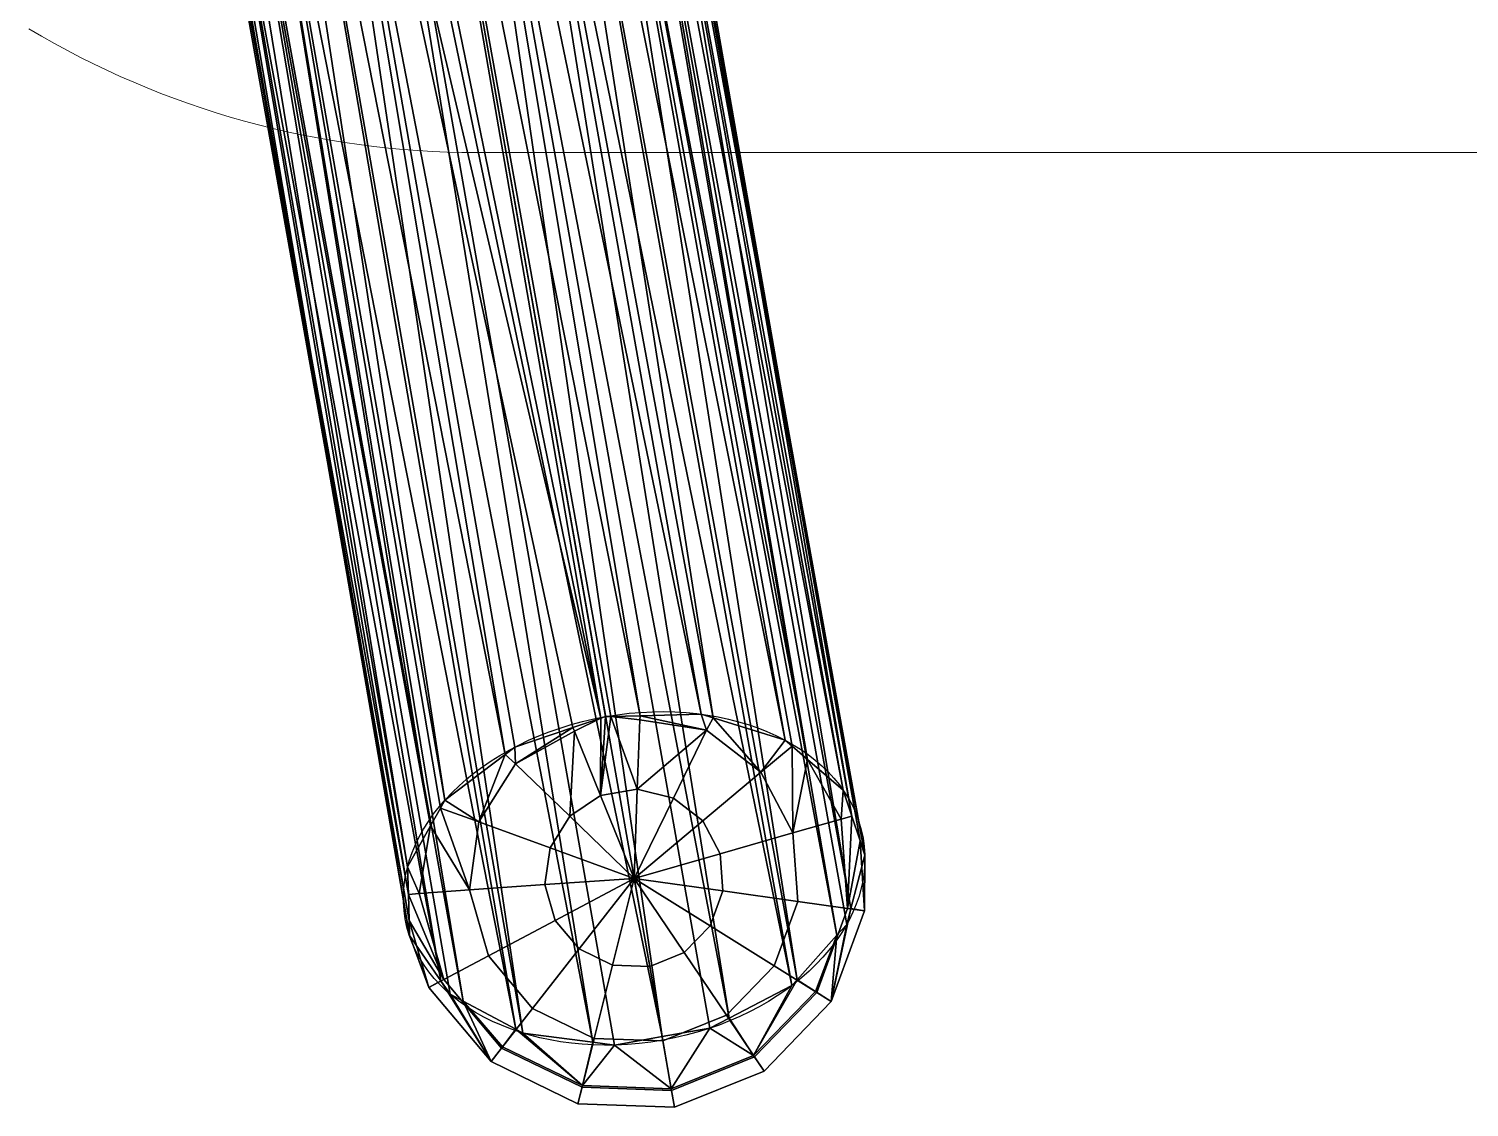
# Model space of a CAD drawing. Header units: millimetres. Extents: x -228 to 252, y -232 to 100.
# Drawn here: x -213 to -163.44, y -97.87 to -60.74 of the extents above; entities that cross this region are included whole.
import ezdxf

# ---------------------------------------------------------------- set-up
doc = ezdxf.new("R2010")
doc.units = ezdxf.units.MM
doc.layers.add('1', color=7, linetype='Continuous', true_color=0xffffff)

# ---------------------------------------------------------------- blocks, each defined once
blk = doc.blocks.new('fiksator_BODY')
at = {"layer": '1', "color": 60, "linetype": 'Continuous', "lineweight": 18}
for p, q in [((70, 130, 67.59), (94, 130, 67.59)), ((70, 130, 67.59), (70, 130, 28)), ((94, 130, 67.59), (94, 130, 28)), ((176, 130, 67.59), (176, 130, 28)), ((176, 130, 67.59), (200, 130, 67.59)), ((200, 130, 67.59), (200, 130, 28))]:
    blk.add_line(p, q, dxfattribs=at)
at = {"layer": '1', "color": 60, "linetype": 'Continuous', "lineweight": 18, "extrusion": (-1, 0, 0)}
for centre in [(-100, 67.59, -70), (-100, 67.59, -176)]:
    blk.add_arc(centre, 30, 149.080924, 180, dxfattribs=at)
at = {"layer": '1', "color": 60, "linetype": 'Continuous', "lineweight": 18, "extrusion": (1, 0, 0)}
for centre in [(100, 67.59, 94), (100, 67.59, 200)]:
    blk.add_arc(centre, 30, 0, 30.919076, dxfattribs=at)
blk = doc.blocks.new('UG_SURFACE_026')
at = {"layer": '1', "color": 60, "linetype": 'Continuous', "lineweight": 25}
for points in [[(4.733786, 7.442189, -31.266212), (5.852349, 7.956175, -30.147651), (59.184033, 7.748062, -83.914362)], [(5.852349, 7.956175, -30.147651), (7.022032, 7.782314, -28.977968), (60.072865, 7.880178, -83.025523)], [(60.072865, 7.880178, -83.025523), (59.184033, 7.748062, -83.914362), (5.852349, 7.956175, -30.147651)], [(7.022032, 7.782314, -28.977968), (60.58415, 7.956175, -82.514241), (60.072865, 7.880178, -83.025523)], [(60.58415, 7.956175, -82.514241), (7.022032, 7.782314, -28.977968), (8.191715, 7.608452, -27.808284)], [(8.191715, 7.608452, -27.808284), (62.308025, 7.164045, -80.790371), (60.58415, 7.956175, -82.514241)], [(62.464874, 7.608114, -83.030149), (60.072865, 7.880178, -83.025523), (60.58415, 7.956175, -82.514241)], [(60.58415, 7.956175, -82.514241), (62.308025, 7.164045, -80.790371), (62.464874, 7.608114, -83.030149)], [(58.244783, 7.608452, -84.853612), (56.99243, 6.58591, -86.105965), (3.615224, 6.928203, -32.384776)], [(3.615224, 6.928203, -32.384776), (4.733786, 7.442189, -31.266212), (58.244783, 7.608452, -84.853612)], [(59.184033, 7.748062, -83.914362), (58.244783, 7.608452, -84.853612), (4.733786, 7.442189, -31.266212)], [(62.308025, 7.164045, -80.790371), (8.191715, 7.608452, -27.808284), (9.21027, 6.776806, -26.78973)], [(59.21803, 7.371885, -86.11469), (56.99243, 6.58591, -86.105965), (58.244783, 7.608452, -84.853612)], [(58.244783, 7.608452, -84.853612), (59.184033, 7.748062, -83.914362), (59.21803, 7.371885, -86.11469)], [(62.283434, 7.049698, -86.11469), (59.184033, 7.748062, -83.914362), (60.072865, 7.880178, -83.025523)], [(62.283434, 7.049698, -86.11469), (59.21803, 7.371885, -86.11469), (59.184033, 7.748062, -83.914362)], [(60.072865, 7.880178, -83.025523), (62.464874, 7.608114, -83.030149), (62.283434, 7.049698, -86.11469)], [(62.464874, 7.608114, -83.030149), (65.345652, 5.944895, -83.030149), (64.952776, 5.508555, -86.11469), (62.283434, 7.049698, -86.11469)], [(65.345652, 5.944895, -83.030149), (62.464874, 7.608114, -83.030149), (62.308025, 7.164045, -80.790371)], [(9.21027, 6.776806, -26.78973), (62.821276, 6.928203, -80.277115), (62.308025, 7.164045, -80.790371)], [(56.99243, 6.58591, -86.105965), (59.21803, 7.371885, -86.11469), (59.398767, 5.652314, -88.735677)], [(59.21803, 7.371885, -86.11469), (62.283434, 7.049698, -86.11469), (61.74913, 5.405281, -88.735677), (59.398767, 5.652314, -88.735677)], [(62.283434, 7.049698, -86.11469), (64.952776, 5.508555, -86.11469), (63.79582, 4.223626, -88.735677), (61.74913, 5.405281, -88.735677)], [(62.308025, 7.164045, -80.790371), (62.821276, 6.928203, -80.277115), (65.345652, 5.944895, -83.030149)], [(2.741192, 5.815242, -33.258807), (3.615224, 6.928203, -32.384776), (56.99243, 6.58591, -86.105965)], [(56.99243, 6.58591, -86.105965), (56.456413, 6.148253, -86.641982), (2.741192, 5.815242, -33.258807)], [(63.132755, 6.531578, -79.965644), (62.821276, 6.928203, -80.277115), (9.21027, 6.776806, -26.78973)], [(9.21027, 6.776806, -26.78973), (10.228825, 5.945159, -25.771175), (63.132755, 6.531578, -79.965644)], [(64.402528, 4.914694, -78.695863), (63.132755, 6.531578, -79.965644), (10.228825, 5.945159, -25.771175)], [(56.456413, 6.148253, -86.641982), (56.99243, 6.58591, -86.105965), (59.398767, 5.652314, -88.735677)], [(65.345652, 5.944895, -83.030149), (62.821276, 6.928203, -80.277115), (63.132755, 6.531578, -79.965644)], [(64.402528, 4.914694, -78.695863), (64.913943, 5.465427, -79.957217), (63.132755, 6.531578, -79.965644)], [(63.132755, 6.531578, -79.965644), (64.913943, 5.465427, -79.957217), (65.345652, 5.944895, -83.030149)], [(56.456413, 6.148253, -86.641982), (56.207672, 5.945159, -86.89072), (2.741192, 5.815242, -33.258807)], [(56.207672, 5.945159, -86.89072), (56.456413, 6.148253, -86.641982), (57.151124, 4.922011, -88.735677)], [(59.398767, 5.652314, -88.735677), (57.151124, 4.922011, -88.735677), (56.456413, 6.148253, -86.641982)], [(56.207672, 5.945159, -86.89072), (55.020027, 3.633408, -88.078365), (1.86716, 4.702282, -34.132842)], [(1.86716, 4.702282, -34.132842), (2.741192, 5.815242, -33.258807), (56.207672, 5.945159, -86.89072)], [(64.402528, 4.914694, -78.695863), (10.228825, 5.945159, -25.771175), (10.920134, 4.599526, -25.079865)], [(55.020027, 3.633408, -88.078365), (56.207672, 5.945159, -86.89072), (57.151124, 4.922011, -88.735677)], [(57.151124, 4.922011, -88.735677), (59.398767, 5.652314, -88.735677), (59.671018, 3.062007, -90.48935), (58.453411, 2.666383, -90.48935)], [(59.398767, 5.652314, -88.735677), (61.74913, 5.405281, -88.735677), (60.94427, 2.928183, -90.48935), (59.671018, 3.062007, -90.48935)], [(64.952776, 5.508555, -86.11469), (66.764496, 3.014932, -86.11469), (65.184936, 2.311667, -88.735677), (63.79582, 4.223626, -88.735677)], [(66.711478, 2.991327, -79.957217), (64.913943, 5.465427, -79.957217), (64.402528, 4.914694, -78.695863)], [(64.913943, 5.465427, -79.957217), (66.711478, 2.991327, -79.957217), (67.300886, 3.253749, -83.030149), (65.345652, 5.944895, -83.030149)], [(65.345652, 5.944895, -83.030149), (67.300886, 3.253749, -83.030149), (66.764496, 3.014932, -86.11469), (64.952776, 5.508555, -86.11469)], [(61.74913, 5.405281, -88.735677), (63.79582, 4.223626, -88.735677), (62.053017, 2.288049, -90.48935), (60.94427, 2.928183, -90.48935)], [(55.020027, 3.633408, -88.078365), (1.388786, 3.182788, -34.611214), (1.86716, 4.702282, -34.132842)], [(10.920134, 4.599526, -25.079865), (64.569339, 4.702282, -78.529052), (64.402528, 4.914694, -78.695863)], [(64.569339, 4.702282, -78.529052), (10.920134, 4.599526, -25.079865), (11.611444, 3.253893, -24.388555)], [(11.611444, 3.253893, -24.388555), (65.299138, 2.384164, -77.799253), (64.569339, 4.702282, -78.529052)], [(57.151124, 4.922011, -88.735677), (55.394839, 3.340647, -88.735677), (55.020027, 3.633408, -88.078365)], [(55.394839, 3.340647, -88.735677), (57.151124, 4.922011, -88.735677), (58.453411, 2.666383, -90.48935), (57.501987, 1.809717, -90.48935)], [(64.402528, 4.914694, -78.695863), (64.569339, 4.702282, -78.529052), (66.711478, 2.991327, -79.957217)], [(64.569339, 4.702282, -78.529052), (65.299138, 2.384164, -77.799253), (66.711478, 2.991327, -79.957217)], [(63.79582, 4.223626, -88.735677), (65.184936, 2.311667, -88.735677), (62.805541, 1.252291, -90.48935), (62.053017, 2.288049, -90.48935)], [(55.020027, 3.633408, -88.078365), (54.825053, 3.253893, -88.273339), (1.388786, 3.182788, -34.611214)], [(54.825053, 3.253893, -88.273339), (55.020027, 3.633408, -88.078365), (55.394839, 3.340647, -88.735677)], [(54.825053, 3.253893, -88.273339), (54.513149, 1.178691, -88.585243), (0.910412, 1.663294, -35.089586)], [(0.910412, 1.663294, -35.089586), (1.388786, 3.182788, -34.611214), (54.825053, 3.253893, -88.273339)], [(11.611444, 3.253893, -24.388555), (11.855975, 1.626947, -24.144026), (65.299138, 2.384164, -77.799253)], [(55.394839, 3.340647, -88.735677), (54.645881, 1.145657, -88.692985), (54.513149, 1.178691, -88.585243)], [(54.513149, 1.178691, -88.585243), (54.825053, 3.253893, -88.273339), (55.394839, 3.340647, -88.735677)], [(56.981254, 0.640134, -90.48935), (54.645881, 1.145657, -88.692985), (55.394839, 3.340647, -88.735677)], [(55.394839, 3.340647, -88.735677), (57.501987, 1.809717, -90.48935), (56.981254, 0.640134, -90.48935)], [(58.453411, 2.666383, -90.48935), (59.671018, 3.062007, -90.48935), (59.992846, 0, -91.105543)], [(59.671018, 3.062007, -90.48935), (60.94427, 2.928183, -90.48935), (59.992846, 0, -91.105543)], [(66.764496, 3.014932, -86.11469), (67.405336, 0, -86.11469), (65.676294, 0, -88.735677), (65.184936, 2.311667, -88.735677)], [(66.711478, 2.991327, -79.957217), (65.299138, 2.384164, -77.799253), (65.526083, 1.663294, -77.572308)], [(65.526083, 1.663294, -77.572308), (67.347303, 0, -79.957217), (66.711478, 2.991327, -79.957217)], [(66.711478, 2.991327, -79.957217), (67.347303, 0, -79.957217), (67.992494, 0, -83.030149), (67.300886, 3.253749, -83.030149)], [(67.300886, 3.253749, -83.030149), (67.992494, 0, -83.030149), (67.405336, 0, -86.11469), (66.764496, 3.014932, -86.11469)], [(57.501987, 1.809717, -90.48935), (58.453411, 2.666383, -90.48935), (59.992846, 0, -91.105543)], [(60.94427, 2.928183, -90.48935), (62.053017, 2.288049, -90.48935), (59.992846, 0, -91.105543)], [(11.855975, 1.626947, -24.144026), (65.526083, 1.663294, -77.572308), (65.299138, 2.384164, -77.799253)], [(62.053017, 2.288049, -90.48935), (62.805541, 1.252291, -90.48935), (59.992846, 0, -91.105543)], [(65.184936, 2.311667, -88.735677), (65.676294, 0, -88.735677), (63.07172, 0, -90.48935), (62.805541, 1.252291, -90.48935)], [(0.910412, 0, -35.089586), (0.910412, 1.663294, -35.089586), (54.513149, 1.178691, -88.585243)], [(65.526083, 0, -77.572308), (65.526083, 1.663294, -77.572308), (11.855975, 1.626947, -24.144026)], [(11.855975, 1.626947, -24.144026), (12.100505, 0, -23.899496), (65.526083, 0, -77.572308)], [(56.981254, 0.640134, -90.48935), (57.501987, 1.809717, -90.48935), (59.992846, 0, -91.105543)], [(65.526083, 1.663294, -77.572308), (65.526083, 0, -77.572308), (67.347303, 0, -79.957217)], [(54.513149, 1.178691, -88.585243), (54.3621, 0.173684, -88.736296), (0.910412, 0, -35.089586)], [(54.513149, 1.178691, -88.585243), (54.645881, 1.145657, -88.692985), (54.3621, 0.173684, -88.736296)], [(54.3621, 0.173684, -88.736296), (54.645881, 1.145657, -88.692985), (56.981254, 0.640134, -90.48935)], [(62.805541, 1.252291, -90.48935), (63.07172, 0, -90.48935), (59.992846, 0, -91.105543)], [(56.981254, 0.640134, -90.48935), (56.981254, -0.640134, -90.48935), (54.3621, 0.173684, -88.736296)], [(56.981254, -0.640134, -90.48935), (56.981254, 0.640134, -90.48935), (59.992846, 0, -91.105543)], [(54.3621, 0.173684, -88.736296), (54.335993, 0, -88.762403), (0.910412, 0, -35.089586)], [(0.910412, 0, -35.089586), (54.335993, 0, -88.762403), (54.3621, -0.173684, -88.736296)], [(54.3621, -0.173684, -88.736296), (0.910412, -1.663294, -35.089586), (0.910412, 0, -35.089586)], [(65.526083, 0, -77.572308), (12.100505, 0, -23.899496), (11.855975, -1.626947, -24.144026)], [(11.855975, -1.626947, -24.144026), (65.526083, -1.663294, -77.572308), (65.526083, 0, -77.572308)], [(56.981254, -0.640134, -90.48935), (54.335993, 0, -88.762403), (54.3621, 0.173684, -88.736296)], [(54.3621, -0.173684, -88.736296), (54.335993, 0, -88.762403), (56.981254, -0.640134, -90.48935)], [(57.501987, -1.809717, -90.48935), (56.981254, -0.640134, -90.48935), (59.992846, 0, -91.105543)], [(58.453411, -2.666383, -90.48935), (57.501987, -1.809717, -90.48935), (59.992846, 0, -91.105543)], [(59.671018, -3.062007, -90.48935), (58.453411, -2.666383, -90.48935), (59.992846, 0, -91.105543)], [(60.94427, -2.928183, -90.48935), (59.671018, -3.062007, -90.48935), (59.992846, 0, -91.105543)], [(63.07172, 0, -90.48935), (62.805541, -1.252291, -90.48935), (59.992846, 0, -91.105543)], [(62.805541, -1.252291, -90.48935), (62.053017, -2.288049, -90.48935), (59.992846, 0, -91.105543)], [(62.053017, -2.288049, -90.48935), (60.94427, -2.928183, -90.48935), (59.992846, 0, -91.105543)], [(65.676294, 0, -88.735677), (65.184936, -2.311667, -88.735677), (62.805541, -1.252291, -90.48935), (63.07172, 0, -90.48935)], [(67.405336, 0, -86.11469), (66.764496, -3.014932, -86.11469), (65.184936, -2.311667, -88.735677), (65.676294, 0, -88.735677)], [(66.711478, -2.991327, -79.957217), (67.347303, 0, -79.957217), (65.526083, -1.663294, -77.572308)], [(67.347303, 0, -79.957217), (65.526083, 0, -77.572308), (65.526083, -1.663294, -77.572308)], [(67.347303, 0, -79.957217), (66.711478, -2.991327, -79.957217), (67.300886, -3.253749, -83.030149), (67.992494, 0, -83.030149)], [(67.992494, 0, -83.030149), (67.300886, -3.253749, -83.030149), (66.764496, -3.014932, -86.11469), (67.405336, 0, -86.11469)], [(54.3621, -0.173684, -88.736296), (1.388786, -3.182788, -34.611214), (0.910412, -1.663294, -35.089586)], [(1.388786, -3.182788, -34.611214), (54.3621, -0.173684, -88.736296), (54.513149, -1.178691, -88.585243)], [(56.981254, -0.640134, -90.48935), (54.645881, -1.145657, -88.692985), (54.3621, -0.173684, -88.736296)], [(54.3621, -0.173684, -88.736296), (54.645881, -1.145657, -88.692985), (54.513149, -1.178691, -88.585243)], [(54.645881, -1.145657, -88.692985), (56.981254, -0.640134, -90.48935), (57.501987, -1.809717, -90.48935)], [(54.513149, -1.178691, -88.585243), (54.825053, -3.253893, -88.273339), (1.388786, -3.182788, -34.611214)], [(54.513149, -1.178691, -88.585243), (54.645881, -1.145657, -88.692985), (55.394839, -3.340647, -88.735677)], [(55.394839, -3.340647, -88.735677), (54.825053, -3.253893, -88.273339), (54.513149, -1.178691, -88.585243)], [(57.501987, -1.809717, -90.48935), (55.394839, -3.340647, -88.735677), (54.645881, -1.145657, -88.692985)], [(65.184936, -2.311667, -88.735677), (63.79582, -4.223626, -88.735677), (62.053017, -2.288049, -90.48935), (62.805541, -1.252291, -90.48935)], [(11.855975, -1.626947, -24.144026), (11.611444, -3.253893, -24.388555), (65.299138, -2.384164, -77.799253)], [(65.299138, -2.384164, -77.799253), (65.526083, -1.663294, -77.572308), (11.855975, -1.626947, -24.144026)], [(57.151124, -4.922011, -88.735677), (55.394839, -3.340647, -88.735677), (57.501987, -1.809717, -90.48935), (58.453411, -2.666383, -90.48935)], [(65.526083, -1.663294, -77.572308), (65.299138, -2.384164, -77.799253), (66.711478, -2.991327, -79.957217)], [(64.569339, -4.702282, -78.529052), (65.299138, -2.384164, -77.799253), (11.611444, -3.253893, -24.388555)], [(63.79582, -4.223626, -88.735677), (61.74913, -5.405281, -88.735677), (60.94427, -2.928183, -90.48935), (62.053017, -2.288049, -90.48935)], [(66.764496, -3.014932, -86.11469), (64.952776, -5.508555, -86.11469), (63.79582, -4.223626, -88.735677), (65.184936, -2.311667, -88.735677)], [(66.711478, -2.991327, -79.957217), (65.299138, -2.384164, -77.799253), (64.569339, -4.702282, -78.529052)], [(59.398767, -5.652314, -88.735677), (57.151124, -4.922011, -88.735677), (58.453411, -2.666383, -90.48935), (59.671018, -3.062007, -90.48935)], [(61.74913, -5.405281, -88.735677), (59.398767, -5.652314, -88.735677), (59.671018, -3.062007, -90.48935), (60.94427, -2.928183, -90.48935)], [(1.388786, -3.182788, -34.611214), (54.825053, -3.253893, -88.273339), (55.020027, -3.633408, -88.078365)], [(55.020027, -3.633408, -88.078365), (1.86716, -4.702282, -34.132842), (1.388786, -3.182788, -34.611214)], [(11.611444, -3.253893, -24.388555), (10.920134, -4.599526, -25.079865), (64.569339, -4.702282, -78.529052)], [(55.394839, -3.340647, -88.735677), (55.020027, -3.633408, -88.078365), (54.825053, -3.253893, -88.273339)], [(55.020027, -3.633408, -88.078365), (55.394839, -3.340647, -88.735677), (57.151124, -4.922011, -88.735677)], [(66.711478, -2.991327, -79.957217), (64.569339, -4.702282, -78.529052), (64.402528, -4.914694, -78.695863)], [(64.402528, -4.914694, -78.695863), (64.913943, -5.465427, -79.957217), (66.711478, -2.991327, -79.957217)], [(66.711478, -2.991327, -79.957217), (64.913943, -5.465427, -79.957217), (65.345652, -5.944895, -83.030149), (67.300886, -3.253749, -83.030149)], [(67.300886, -3.253749, -83.030149), (65.345652, -5.944895, -83.030149), (64.952776, -5.508555, -86.11469), (66.764496, -3.014932, -86.11469)], [(1.86716, -4.702282, -34.132842), (55.020027, -3.633408, -88.078365), (56.207672, -5.945159, -86.89072)], [(57.151124, -4.922011, -88.735677), (56.207672, -5.945159, -86.89072), (55.020027, -3.633408, -88.078365)], [(64.952776, -5.508555, -86.11469), (62.283434, -7.049698, -86.11469), (61.74913, -5.405281, -88.735677), (63.79582, -4.223626, -88.735677)], [(56.207672, -5.945159, -86.89072), (2.741192, -5.815242, -33.258807), (1.86716, -4.702282, -34.132842)], [(64.402528, -4.914694, -78.695863), (10.920134, -4.599526, -25.079865), (10.228825, -5.945159, -25.771175)], [(10.228825, -5.945159, -25.771175), (63.132755, -6.531578, -79.965644), (64.402528, -4.914694, -78.695863)], [(64.402528, -4.914694, -78.695863), (64.569339, -4.702282, -78.529052), (10.920134, -4.599526, -25.079865)], [(57.151124, -4.922011, -88.735677), (56.456413, -6.148253, -86.641982), (56.207672, -5.945159, -86.89072)], [(56.456413, -6.148253, -86.641982), (57.151124, -4.922011, -88.735677), (59.398767, -5.652314, -88.735677)], [(63.132755, -6.531578, -79.965644), (64.913943, -5.465427, -79.957217), (64.402528, -4.914694, -78.695863)], [(62.283434, -7.049698, -86.11469), (59.21803, -7.371885, -86.11469), (59.398767, -5.652314, -88.735677), (61.74913, -5.405281, -88.735677)], [(2.741192, -5.815242, -33.258807), (56.456413, -6.148253, -86.641982), (56.99243, -6.58591, -86.105965)], [(2.741192, -5.815242, -33.258807), (56.207672, -5.945159, -86.89072), (56.456413, -6.148253, -86.641982)], [(56.99243, -6.58591, -86.105965), (3.615224, -6.928203, -32.384776), (2.741192, -5.815242, -33.258807)], [(63.132755, -6.531578, -79.965644), (10.228825, -5.945159, -25.771175), (9.21027, -6.776806, -26.78973)], [(59.398767, -5.652314, -88.735677), (56.99243, -6.58591, -86.105965), (56.456413, -6.148253, -86.641982)], [(59.398767, -5.652314, -88.735677), (59.21803, -7.371885, -86.11469), (56.99243, -6.58591, -86.105965)], [(65.345652, -5.944895, -83.030149), (62.464874, -7.608114, -83.030149), (62.283434, -7.049698, -86.11469), (64.952776, -5.508555, -86.11469)], [(65.345652, -5.944895, -83.030149), (62.821276, -6.928203, -80.277115), (62.308025, -7.164045, -80.790371)], [(62.308025, -7.164045, -80.790371), (62.464874, -7.608114, -83.030149), (65.345652, -5.944895, -83.030149)], [(63.132755, -6.531578, -79.965644), (62.821276, -6.928203, -80.277115), (65.345652, -5.944895, -83.030149)], [(65.345652, -5.944895, -83.030149), (64.913943, -5.465427, -79.957217), (63.132755, -6.531578, -79.965644)], [(3.615224, -6.928203, -32.384776), (56.99243, -6.58591, -86.105965), (58.244783, -7.608452, -84.853612)], [(58.244783, -7.608452, -84.853612), (4.733786, -7.442189, -31.266212), (3.615224, -6.928203, -32.384776)], [(62.308025, -7.164045, -80.790371), (9.21027, -6.776806, -26.78973), (8.191715, -7.608452, -27.808284)], [(9.21027, -6.776806, -26.78973), (62.821276, -6.928203, -80.277115), (63.132755, -6.531578, -79.965644)], [(62.308025, -7.164045, -80.790371), (62.821276, -6.928203, -80.277115), (9.21027, -6.776806, -26.78973)], [(58.244783, -7.608452, -84.853612), (56.99243, -6.58591, -86.105965), (59.21803, -7.371885, -86.11469)], [(60.58415, -7.956175, -82.514241), (62.308025, -7.164045, -80.790371), (8.191715, -7.608452, -27.808284)], [(59.21803, -7.371885, -86.11469), (59.184033, -7.748062, -83.914362), (58.244783, -7.608452, -84.853612)], [(60.072865, -7.880178, -83.025523), (59.184033, -7.748062, -83.914362), (62.283434, -7.049698, -86.11469)], [(59.184033, -7.748062, -83.914362), (59.21803, -7.371885, -86.11469), (62.283434, -7.049698, -86.11469)], [(62.283434, -7.049698, -86.11469), (62.464874, -7.608114, -83.030149), (60.072865, -7.880178, -83.025523)], [(62.464874, -7.608114, -83.030149), (62.308025, -7.164045, -80.790371), (60.58415, -7.956175, -82.514241)], [(4.733786, -7.442189, -31.266212), (58.244783, -7.608452, -84.853612), (59.184033, -7.748062, -83.914362)], [(59.184033, -7.748062, -83.914362), (5.852349, -7.956175, -30.147651), (4.733786, -7.442189, -31.266212)], [(5.852349, -7.956175, -30.147651), (59.184033, -7.748062, -83.914362), (60.072865, -7.880178, -83.025523)], [(60.072865, -7.880178, -83.025523), (7.022032, -7.782314, -28.977968), (5.852349, -7.956175, -30.147651)], [(8.191715, -7.608452, -27.808284), (7.022032, -7.782314, -28.977968), (60.58415, -7.956175, -82.514241)], [(60.072865, -7.880178, -83.025523), (60.58415, -7.956175, -82.514241), (7.022032, -7.782314, -28.977968)], [(60.58415, -7.956175, -82.514241), (60.072865, -7.880178, -83.025523), (62.464874, -7.608114, -83.030149)]]:
    blk.add_3dface(points, dxfattribs=at)
blk = doc.blocks.new('3033-0495_d18_BODY')
at = {"layer": '1', "color": 60, "linetype": 'Continuous', "lineweight": 25, "extrusion": (-0.7071067811865498, 0, 0.7071067811865454)}
blk.add_circle((0, -16.343146, -101.185844), 8, dxfattribs=at)
at = {"layer": '1', "color": 60, "linetype": 'Continuous', "lineweight": 25}
blk.add_blockref('UG_SURFACE_026', (0, 0), dxfattribs=at)

msp = doc.modelspace()

# ---------------------------------------------------------------- block references
at = {"layer": '1', "color": 172, "linetype": 'Continuous', "lineweight": 18, "extrusion": (-1, 0, 0), "rotation": 270}
msp.add_blockref('fiksator_BODY', (-65, 135, 130), dxfattribs=at)
at = {"layer": '1', "color": 172, "linetype": 'Continuous', "lineweight": 18, "rotation": 280}
msp.add_blockref('3033-0495_d18_BODY', (-202.59, -30.909863, -81.5), dxfattribs=at)

doc.saveas('drawing.dxf')
